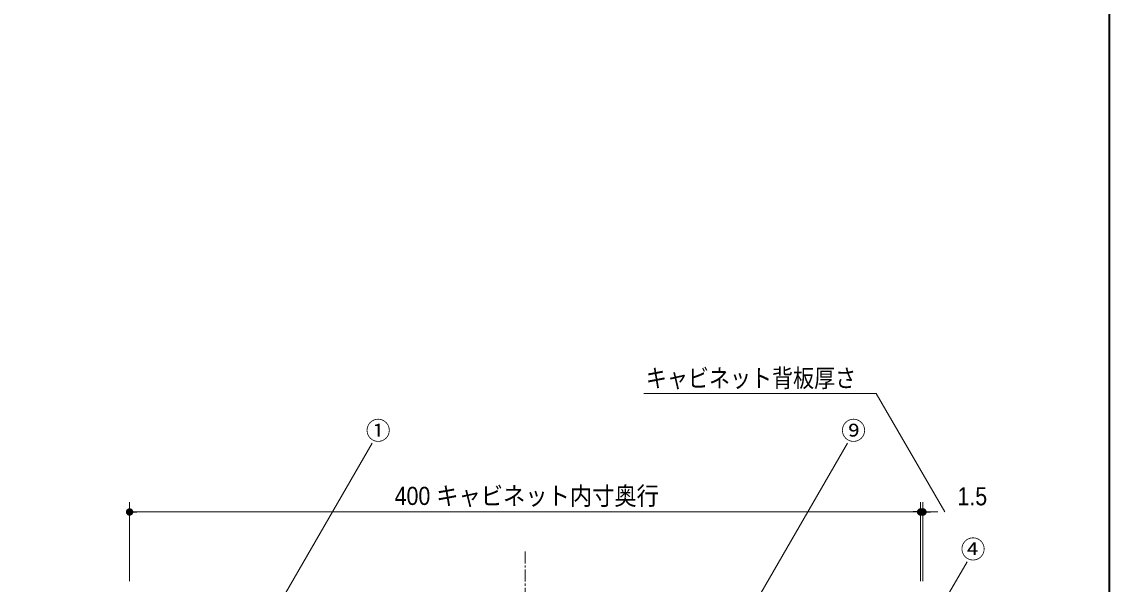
# Model space of a CAD drawing. Units: millimetres, scale not verified. Extents: x -1516 to 1516, y -761 to 761.
# Drawn here: x 3 to 553, y -285 to 0 of the extents above; entities that cross this region are included whole.
import ezdxf
from ezdxf.enums import TextEntityAlignment as Align

# ---------------------------------------------------------------- set-up
doc = ezdxf.new("R2010")
doc.units = ezdxf.units.MM
doc.header["$LTSCALE"] = 5
doc.header["$PDMODE"] = 32
doc.header["$PDSIZE"] = 2.5
doc.linetypes.add('USER4', pattern=[9.172222, 5.997222, -1.058333, 1.058333, -1.058333])
for name, color, linetype, lineweight in [('0-0_2寸法-3', 7, 'Continuous', 15), ('0-1_3一般', 7, 'Continuous', 15), ('0-2_1図面枠', 7, 'Continuous', 20), ('0-3_2寸法-1', 7, 'Continuous', 15), ('0-4_0', 7, 'Continuous', 25), ('0-6_2寸法-2', 7, 'Continuous', 15)]:
    doc.layers.add(name, color=color, linetype=linetype, lineweight=lineweight)
doc.layers.add('0-5_Defpoints', color=7, linetype='Continuous')
doc.styles.add('ＭＳ Ｐゴシック', font='')
doc.styles.get('ＭＳ Ｐゴシック').set_extended_font_data('MS PGothic')

# ---------------------------------------------------------------- blocks, each defined once
blk = doc.blocks.new('グループ-13')
at = {"layer": '0-1_3一般', "linetype": 'USER4'}
blk.add_line((3523, -1340), (3523, -2800.04), dxfattribs=at)
blk = doc.blocks.new('グループ-35')
at = {"layer": '0-2_1図面枠', "lineweight": 35}
blk.add_lwpolyline([(-5000, 3462.5), (5000, 3462.5), (5000, -3462.5), (-5000, -3462.5)], close=True, dxfattribs=at)
blk = doc.blocks.new('図面枠')
at = {"layer": '0-2_1図面枠'}
blk.add_blockref('グループ-35', (0, 0), dxfattribs=at)
blk = doc.blocks.new('_Dot')
at = {"layer": '0-4_0'}
blk.add_line((-2.5, 0), (-5, 0), dxfattribs=at)
for points in [[(0, 0), (-2.5, 0), (-2.48, 0.313)], [(0, 0), (-2.48, -0.313), (-2.5, 0)], [(0, 0), (-2.48, 0.313), (-2.421, 0.622)], [(0, 0), (-2.421, -0.622), (-2.48, -0.313)], [(0, 0), (-2.421, 0.622), (-2.324, 0.92)], [(0, 0), (-2.324, -0.92), (-2.421, -0.622)], [(0, 0), (-2.324, 0.92), (-2.191, 1.204)], [(0, 0), (-2.191, -1.204), (-2.324, -0.92)], [(0, 0), (-2.191, 1.204), (-2.023, 1.469)], [(0, 0), (-2.023, -1.469), (-2.191, -1.204)], [(0, 0), (-2.023, 1.469), (-1.822, 1.711)], [(0, 0), (-1.822, -1.711), (-2.023, -1.469)], [(0, 0), (-1.822, 1.711), (-1.594, 1.926)], [(0, 0), (-1.594, -1.926), (-1.822, -1.711)], [(0, 0), (-1.594, 1.926), (-1.34, 2.111)], [(0, 0), (-1.34, -2.111), (-1.594, -1.926)], [(0, 0), (-1.34, 2.111), (-1.064, 2.262)], [(0, 0), (-1.064, -2.262), (-1.34, -2.111)], [(0, 0), (-1.064, 2.262), (-0.773, 2.378)], [(0, 0), (-0.773, -2.378), (-1.064, -2.262)], [(0, 0), (-0.773, 2.378), (-0.468, 2.456)], [(0, 0), (-0.468, -2.456), (-0.773, -2.378)], [(0, 0), (-0.468, 2.456), (-0.157, 2.495)], [(0, 0), (-0.157, -2.495), (-0.468, -2.456)], [(0, 0), (-0.157, 2.495), (0.157, 2.495)], [(0, 0), (0.157, -2.495), (-0.157, -2.495)], [(0, 0), (0.157, 2.495), (0.468, 2.456)], [(0, 0), (0.468, 2.456), (0.773, 2.378)], [(0, 0), (0.773, 2.378), (1.064, 2.262)], [(0, 0), (1.064, 2.262), (1.34, 2.111)], [(0, 0), (1.34, 2.111), (1.594, 1.926)], [(0, 0), (1.594, 1.926), (1.822, 1.711)], [(0, 0), (1.822, 1.711), (2.023, 1.469)], [(0, 0), (2.023, 1.469), (2.191, 1.204)], [(0, 0), (2.191, 1.204), (2.324, 0.92)], [(0, 0), (2.324, 0.92), (2.421, 0.622)], [(0, 0), (2.421, 0.622), (2.48, 0.313)], [(0, 0), (2.48, 0.313), (2.5, 0)], [(0, 0), (0.468, -2.456), (0.157, -2.495)], [(0, 0), (0.773, -2.378), (0.468, -2.456)], [(0, 0), (1.064, -2.262), (0.773, -2.378)], [(0, 0), (1.34, -2.111), (1.064, -2.262)], [(0, 0), (1.594, -1.926), (1.34, -2.111)], [(0, 0), (1.822, -1.711), (1.594, -1.926)], [(0, 0), (2.023, -1.469), (1.822, -1.711)], [(0, 0), (2.191, -1.204), (2.023, -1.469)], [(0, 0), (2.324, -0.92), (2.191, -1.204)], [(0, 0), (2.421, -0.622), (2.324, -0.92)], [(0, 0), (2.48, -0.313), (2.421, -0.622)], [(0, 0), (2.5, 0), (2.48, -0.313)]]:
    blk.add_solid(points, dxfattribs=at)

msp = doc.modelspace()

# ---------------------------------------------------------------- linework, layer by layer
at = {"layer": '0-0_2寸法-3'}
for p, q in [((131.766, -297.393), (180.377, -213.196)), ((319.125, -389.208), (420.745, -213.196)), ((415.439, -387.1), (481.202, -273.196))]:
    msp.add_line(p, q, dxfattribs=at)
msp.add_lwpolyline([(469.925, -248), (435.284, -188), (317.776, -188)], dxfattribs=at)
at = {"layer": '0-3_2寸法-1'}
for p, q in [((57.725, -283), (57.725, -243)), ((457.725, -283), (457.725, -243)), ((453.973, -248), (61.477, -248))]:
    msp.add_line(p, q, dxfattribs=at)
at = {"layer": '0-5_Defpoints'}
for p in [(57.725, -248), (458.925, -248)]:
    msp.add_point(p, dxfattribs=at)
at = {"layer": '0-6_2寸法-2'}
for p, q in [((457.725, -283), (457.725, -243)), ((458.925, -283), (458.925, -243)), ((453.973, -248), (450.222, -248)), ((457.725, -248), (458.925, -248)), ((462.677, -248), (466.428, -248))]:
    msp.add_line(p, q, dxfattribs=at)

# ---------------------------------------------------------------- block references
at = {"layer": '0-1_3一般', "xscale": 0.2, "yscale": 0.2}
msp.add_blockref('グループ-13', (-446.875, 0), dxfattribs=at)
at = {"layer": '0-2_1図面枠', "xscale": 0.2, "yscale": 0.2}
msp.add_blockref('図面枠', (-446.875, 0), dxfattribs=at)
at = {"layer": '0-3_2寸法-1', "xscale": 0.7503418, "yscale": 0.7503418, "rotation": 180}
msp.add_blockref('_Dot', (57.725, -248), dxfattribs=at)
at = {"layer": '0-3_2寸法-1', "xscale": 0.7503418, "yscale": 0.7503418}
msp.add_blockref('_Dot', (457.725, -248), dxfattribs=at)
at = {"layer": '0-6_2寸法-2', "xscale": 0.7503418, "yscale": 0.7503418}
msp.add_blockref('_Dot', (457.725, -248), dxfattribs=at)
at = {"layer": '0-6_2寸法-2', "xscale": 0.7503418, "yscale": 0.7503418, "rotation": 180}
msp.add_blockref('_Dot', (458.925, -248), dxfattribs=at)

# ---------------------------------------------------------------- texts
at = {"layer": '0-0_2寸法-3', "style": 'ＭＳ Ｐゴシック', "width": 0.85}
msp.add_text('キャビネット背板厚さ', height=9.171, dxfattribs=at).set_placement((318.799, -187.614), align=Align.BOTTOM_LEFT)
at = {"layer": '0-0_2寸法-3', "style": 'ＭＳ Ｐゴシック'}
for s, p in [('①', (177.183, -214.182)), ('⑨', (417.551, -214.182)), ('④', (478.007, -274.182))]:
    msp.add_text(s, height=9.164, dxfattribs=at).set_placement(p, align=Align.BOTTOM_LEFT)
at = {"layer": '0-3_2寸法-1', "style": 'ＭＳ Ｐゴシック', "width": 0.9}
msp.add_text('400 キャビネット内寸奥行', height=9.171, dxfattribs=at).set_placement((191.781, -247.196), align=Align.BOTTOM_LEFT)
at = {"layer": '0-6_2寸法-2', "style": 'ＭＳ Ｐゴシック', "width": 0.9}
msp.add_text('1.5', height=9.171, dxfattribs=at).set_placement((476.368, -247.38), align=Align.BOTTOM_LEFT)

doc.saveas('drawing.dxf')
